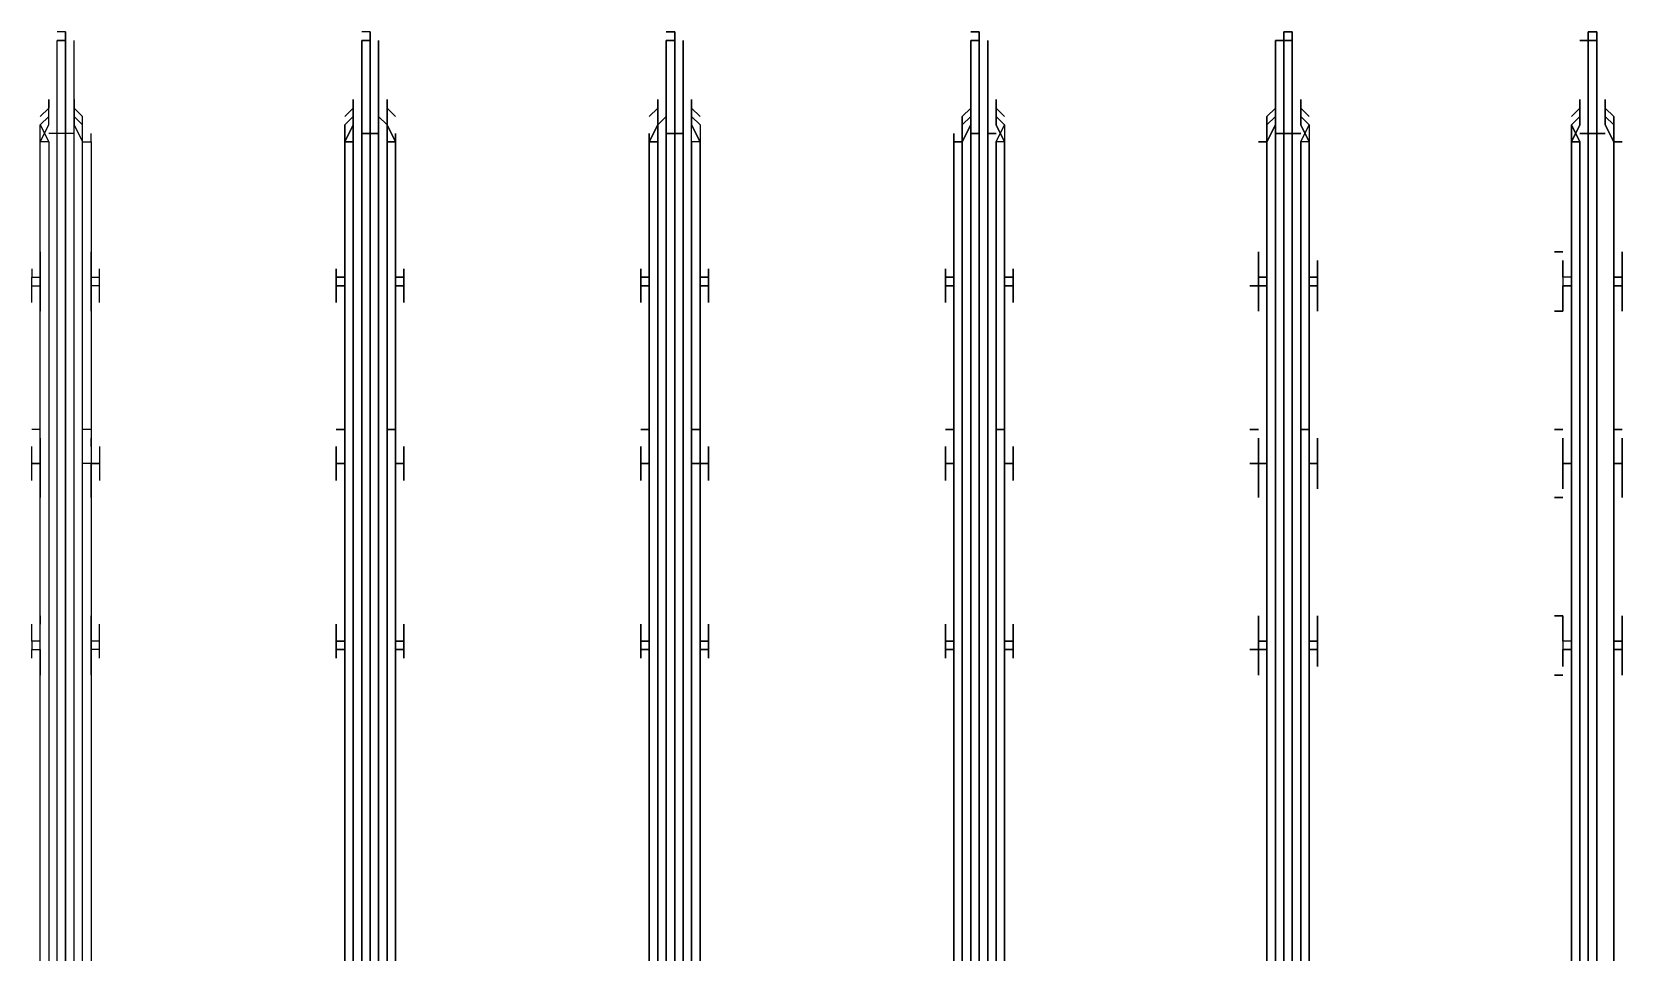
# Model space of a CAD drawing. Header units: metres. Extents: x 531759 to 532148, y 2675314 to 2675634.
# Drawn here: x 531961.7458 to 531962.0058, y 2675490.159 to 2675490.3094 of the extents above; entities that cross this region are included whole.
import ezdxf

# ---------------------------------------------------------------- set-up
doc = ezdxf.new("R2010")
doc.units = ezdxf.units.M
doc.layers.add('IDT', color=7, linetype='Continuous')

# ---------------------------------------------------------------- blocks, each defined once
blk = doc.blocks.new('IDT')
at = {"layer": 'IDT', "color": 0, "lineweight": 25}
for p, q in [((14.14286, 14.96743), (14.14286, 15.16384)), ((14.14286, 15.16384), (14.14286, 14.96743)), ((14.14286, 15.16384), (14.14286, 14.96743)), ((14.14286, 14.96743), (14.14286, 15.16384)), ((14.14562, 14.96605), (14.14562, 15.16384)), ((14.14562, 15.16384), (14.14562, 14.96605)), ((14.14562, 15.16384), (14.14562, 14.96605)), ((14.14562, 14.96605), (14.14562, 15.16384)), ((14.14701, 15.16384), (14.14701, 14.96605)), ((14.14701, 14.96605), (14.14701, 15.16384)), ((14.14701, 14.96605), (14.14701, 15.16384)), ((14.14701, 15.16384), (14.14701, 14.96605)), ((14.14839, 15.16384), (14.14839, 14.96743)), ((14.14839, 14.96743), (14.14839, 15.16384)), ((14.14977, 14.96743), (14.14977, 15.16384)), ((14.14977, 15.16384), (14.14977, 14.96743)), ((14.19265, 14.96743), (14.19265, 15.16384)), ((14.19265, 15.16384), (14.19265, 14.96743)), ((14.19403, 15.16384), (14.19403, 14.96743)), ((14.19403, 14.96743), (14.19403, 15.16384)), ((14.19542, 14.96605), (14.19542, 15.16384)), ((14.19542, 15.16384), (14.19542, 14.96605)), ((14.19542, 14.96605), (14.19542, 15.16384)), ((14.19542, 15.16384), (14.19542, 14.96605)), ((14.1968, 14.96605), (14.1968, 15.16384)), ((14.1968, 15.16384), (14.1968, 14.96605)), ((14.19818, 14.96605), (14.19818, 15.16384)), ((14.19818, 15.16384), (14.19818, 14.96605)), ((14.19957, 14.96743), (14.19957, 15.16384)), ((14.19957, 15.16384), (14.19957, 14.96743)), ((14.19957, 15.16384), (14.19957, 14.96743)), ((14.19957, 14.96743), (14.19957, 15.16384)), ((14.24244, 14.96743), (14.24244, 15.16384)), ((14.24244, 15.16384), (14.24244, 14.96743)), ((14.24383, 15.16384), (14.24383, 14.96743)), ((14.24383, 14.96743), (14.24383, 15.16384)), ((14.24521, 14.96605), (14.24521, 15.16384)), ((14.24521, 15.16384), (14.24521, 14.96605)), ((14.24659, 15.16384), (14.24659, 14.96605)), ((14.24659, 14.96605), (14.24659, 15.16384)), ((14.24659, 15.16384), (14.24659, 14.96605)), ((14.24659, 14.96605), (14.24659, 15.16384)), ((14.24798, 14.96605), (14.24798, 15.16384)), ((14.24798, 15.16384), (14.24798, 14.96605)), ((14.24936, 15.16384), (14.24936, 14.96743)), ((14.24936, 14.96743), (14.24936, 15.16384)), ((14.25074, 14.96743), (14.25074, 15.16384)), ((14.25074, 15.16384), (14.25074, 14.96743)), ((14.29224, 14.96743), (14.29224, 15.16384)), ((14.29224, 15.16384), (14.29224, 14.96743)), ((14.29362, 15.16384), (14.29362, 14.96743)), ((14.29362, 14.96743), (14.29362, 15.16384)), ((14.295, 14.96605), (14.295, 15.16384)), ((14.295, 15.16384), (14.295, 14.96605)), ((14.29639, 15.16384), (14.29639, 14.96605)), ((14.29639, 14.96605), (14.29639, 15.16384)), ((14.29639, 15.16384), (14.29639, 14.96605)), ((14.29639, 14.96605), (14.29639, 15.16384)), ((14.29777, 15.16384), (14.29777, 14.96605)), ((14.29777, 14.96605), (14.29777, 15.16384)), ((14.29915, 14.96743), (14.29915, 15.16384)), ((14.29915, 15.16384), (14.29915, 14.96743)), ((14.30054, 14.96743), (14.30054, 15.16384)), ((14.30054, 15.16384), (14.30054, 14.96743)), ((14.34203, 14.96743), (14.34203, 15.16107)), ((14.34203, 15.16107), (14.34203, 14.96743)), ((14.34341, 15.16107), (14.34341, 14.96743)), ((14.34341, 14.96743), (14.34341, 15.16107)), ((14.3448, 14.96605), (14.3448, 15.16107)), ((14.3448, 15.16107), (14.3448, 14.96605)), ((14.34618, 15.16107), (14.34618, 14.96605)), ((14.34618, 14.96605), (14.34618, 15.16107)), ((14.34618, 15.16107), (14.34618, 14.96605)), ((14.34618, 14.96605), (14.34618, 15.16107)), ((14.34756, 15.16107), (14.34756, 14.96605)), ((14.34756, 14.96605), (14.34756, 15.16107)), ((14.34895, 15.16107), (14.34895, 14.96743)), ((14.34895, 14.96743), (14.34895, 15.16107)), ((14.35033, 14.96743), (14.35033, 15.16107)), ((14.35033, 15.16107), (14.35033, 14.96743)), ((14.39182, 14.96743), (14.39182, 15.16107)), ((14.39321, 15.16107), (14.39321, 14.96743)), ((14.39459, 15.16107), (14.39459, 14.96605)), ((14.39597, 15.16107), (14.39597, 14.96605)), ((14.39597, 14.96605), (14.39597, 15.16107)), ((14.39736, 15.16107), (14.39736, 14.96605)), ((14.39874, 14.96743), (14.39874, 15.16107)), ((14.40012, 15.16107), (14.40012, 14.96743)), ((14.14147, 15.05042), (14.14147, 15.05457)), ((14.14147, 15.05457), (14.14147, 15.05042)), ((14.14977, 15.05042), (14.14977, 15.05457)), ((14.14977, 15.05457), (14.14977, 15.05042)), ((14.15254, 15.05457), (14.15115, 15.05457)), ((14.15115, 15.05457), (14.15254, 15.05457)), ((14.19265, 15.05042), (14.19265, 15.05457)), ((14.19265, 15.05457), (14.19265, 15.04904)), ((14.20095, 15.05042), (14.20095, 15.05457)), ((14.20095, 15.05457), (14.20095, 15.05042)), ((14.24244, 15.05042), (14.24244, 15.05457)), ((14.24244, 15.05457), (14.24244, 15.04904)), ((14.25074, 15.05042), (14.25074, 15.05457)), ((14.25074, 15.05457), (14.25074, 15.05042)), ((14.29224, 15.05042), (14.29224, 15.05457)), ((14.29224, 15.05457), (14.29224, 15.04904)), ((14.30054, 15.05042), (14.30054, 15.05457)), ((14.30054, 15.05457), (14.30054, 15.05042)), ((14.34203, 15.05042), (14.34203, 15.05457)), ((14.34203, 15.05457), (14.34203, 15.05042)), ((14.35033, 15.05042), (14.35033, 15.05457)), ((14.35033, 15.05457), (14.35033, 15.05042)), ((14.39182, 15.05457), (14.39182, 15.05042)), ((14.40012, 15.05042), (14.40012, 15.05457)), ((14.14147, 15.05181), (14.14147, 15.05319)), ((14.14147, 15.05319), (14.14147, 15.05181)), ((14.14147, 15.05042), (14.14147, 15.05181)), ((14.14147, 15.05181), (14.14147, 15.05042)), ((14.15115, 15.05319), (14.15115, 15.05181)), ((14.15115, 15.05181), (14.15115, 15.05319)), ((14.15115, 15.05181), (14.15115, 15.05042)), ((14.15115, 15.05042), (14.15115, 15.05181)), ((14.19127, 15.05181), (14.19127, 15.05319)), ((14.19127, 15.05319), (14.19127, 15.05181)), ((14.19127, 15.05042), (14.19127, 15.05181)), ((14.19127, 15.05181), (14.19127, 15.05042)), ((14.20095, 15.05319), (14.20095, 15.05181)), ((14.20095, 15.05181), (14.20095, 15.05319)), ((14.20095, 15.05181), (14.20095, 15.05042)), ((14.20095, 15.05042), (14.20095, 15.05181)), ((14.24106, 15.05042), (14.24106, 15.05181)), ((14.24106, 15.05181), (14.24106, 15.05042)), ((14.24244, 15.05181), (14.24244, 15.05319)), ((14.24244, 15.05319), (14.24244, 15.05181)), ((14.25074, 15.05319), (14.25074, 15.05181)), ((14.25074, 15.05181), (14.25074, 15.05319)), ((14.25212, 15.05042), (14.25212, 15.05181)), ((14.25212, 15.05181), (14.25212, 15.05042)), ((14.29085, 15.05042), (14.29085, 15.05181)), ((14.29085, 15.05181), (14.29085, 15.05042)), ((14.29224, 15.05181), (14.29224, 15.05319)), ((14.29224, 15.05319), (14.29224, 15.05181)), ((14.30054, 15.05319), (14.30054, 15.05181)), ((14.30054, 15.05181), (14.30054, 15.05319)), ((14.30192, 15.05042), (14.30192, 15.05181)), ((14.30192, 15.05181), (14.30192, 15.05042)), ((14.34065, 15.05042), (14.34065, 15.05181)), ((14.34065, 15.05181), (14.34065, 15.05042)), ((14.34203, 15.05181), (14.34203, 15.05319)), ((14.34203, 15.05319), (14.34203, 15.05181)), ((14.35033, 15.05319), (14.35033, 15.05181)), ((14.35033, 15.05181), (14.35033, 15.05319)), ((14.35171, 15.05042), (14.35171, 15.05181)), ((14.35171, 15.05181), (14.35171, 15.05042)), ((14.39044, 15.05181), (14.39044, 15.05042)), ((14.39182, 15.05319), (14.39182, 15.05181)), ((14.40012, 15.05181), (14.40012, 15.05319)), ((14.40151, 15.05181), (14.40151, 15.05042)), ((14.14286, 15.05042), (14.14147, 15.05042)), ((14.14147, 15.05042), (14.14286, 15.05042)), ((14.14147, 15.04904), (14.14147, 15.05042)), ((14.14147, 15.05042), (14.14147, 15.04904)), ((14.14147, 15.04627), (14.14147, 15.05042)), ((14.14147, 15.05042), (14.14147, 15.04904)), ((14.14147, 15.04904), (14.14147, 15.04627)), ((14.14147, 15.04489), (14.14147, 15.04904)), ((14.14147, 15.04904), (14.14286, 15.04904)), ((14.14286, 15.04904), (14.14147, 15.04904)), ((14.14147, 15.04904), (14.14147, 15.04489)), ((14.14147, 15.04904), (14.14286, 15.04904)), ((14.15115, 15.05042), (14.14977, 15.05042)), ((14.14977, 15.05042), (14.15115, 15.05042)), ((14.15115, 15.05042), (14.14977, 15.05042)), ((14.14977, 15.05042), (14.14977, 15.04904)), ((14.15115, 15.05042), (14.14977, 15.05042)), ((14.14977, 15.05042), (14.14977, 15.04904)), ((14.14977, 15.04904), (14.15115, 15.04904)), ((14.14977, 15.04904), (14.14977, 15.04489)), ((14.14977, 15.04489), (14.14977, 15.04904)), ((14.14977, 15.04904), (14.15115, 15.04904)), ((14.15115, 15.04904), (14.15115, 15.05042)), ((14.15115, 15.04904), (14.15115, 15.05042)), ((14.15115, 15.04904), (14.15115, 15.04627)), ((14.15115, 15.04627), (14.15115, 15.04904)), ((14.19265, 15.05042), (14.19127, 15.05042)), ((14.19127, 15.05042), (14.19265, 15.05042)), ((14.19127, 15.04904), (14.19127, 15.05042)), ((14.19127, 15.05042), (14.19127, 15.04904)), ((14.19127, 15.04904), (14.19265, 15.04904)), ((14.19265, 15.04904), (14.19127, 15.04904)), ((14.19127, 15.04904), (14.19127, 15.04627)), ((14.19127, 15.04627), (14.19127, 15.04904)), ((14.19265, 15.04904), (14.19265, 15.05042)), ((14.19265, 15.04489), (14.19265, 15.04904)), ((14.19265, 15.04904), (14.19265, 15.04489)), ((14.20095, 15.05042), (14.19957, 15.05042)), ((14.19957, 15.05042), (14.20095, 15.05042)), ((14.20095, 15.04904), (14.19957, 15.04904)), ((14.19957, 15.04904), (14.20095, 15.04904)), ((14.20095, 15.05042), (14.20095, 15.04904)), ((14.20095, 15.04904), (14.20095, 15.05042)), ((14.20095, 15.04904), (14.20095, 15.05042)), ((14.20095, 15.05042), (14.20233, 15.05042)), ((14.20233, 15.05042), (14.20095, 15.05042)), ((14.20095, 15.05042), (14.20095, 15.04904)), ((14.20095, 15.04904), (14.20095, 15.04489)), ((14.20095, 15.04627), (14.20095, 15.04904)), ((14.20095, 15.04489), (14.20095, 15.04904)), ((14.20095, 15.04904), (14.20095, 15.04627)), ((14.24244, 15.05042), (14.24106, 15.05042)), ((14.24106, 15.05042), (14.24244, 15.05042)), ((14.24106, 15.04904), (14.24106, 15.05042)), ((14.24106, 15.05042), (14.24106, 15.04904)), ((14.24106, 15.04904), (14.24244, 15.04904)), ((14.24244, 15.04904), (14.24106, 15.04904)), ((14.24106, 15.04904), (14.24106, 15.04627)), ((14.24106, 15.04627), (14.24106, 15.04904)), ((14.24244, 15.04904), (14.24244, 15.05042)), ((14.24244, 15.04904), (14.24244, 15.04489)), ((14.24244, 15.04489), (14.24244, 15.04904)), ((14.25212, 15.05042), (14.25074, 15.05042)), ((14.25074, 15.05042), (14.25212, 15.05042)), ((14.25212, 15.05042), (14.25074, 15.05042)), ((14.25074, 15.05042), (14.25074, 15.04904)), ((14.25074, 15.04904), (14.25074, 15.05042)), ((14.25074, 15.05042), (14.25212, 15.05042)), ((14.25212, 15.04904), (14.25074, 15.04904)), ((14.25074, 15.04904), (14.25074, 15.04489)), ((14.25074, 15.04489), (14.25074, 15.04904)), ((14.25074, 15.04904), (14.25212, 15.04904)), ((14.25212, 15.04904), (14.25212, 15.05042)), ((14.25212, 15.05042), (14.25212, 15.04904)), ((14.25212, 15.04904), (14.25212, 15.04627)), ((14.25212, 15.04627), (14.25212, 15.04904)), ((14.29224, 15.05042), (14.29085, 15.05042)), ((14.29085, 15.05042), (14.29224, 15.05042)), ((14.29085, 15.04904), (14.29085, 15.05042)), ((14.29085, 15.05042), (14.29085, 15.04904)), ((14.29085, 15.04627), (14.29085, 15.04904)), ((14.29085, 15.04904), (14.29085, 15.04627)), ((14.29224, 15.04904), (14.29085, 15.04904)), ((14.29085, 15.04904), (14.29224, 15.04904)), ((14.29224, 15.04489), (14.29224, 15.05042)), ((14.29224, 15.04904), (14.29224, 15.04489)), ((14.30192, 15.05042), (14.30054, 15.05042)), ((14.30054, 15.05042), (14.30192, 15.05042)), ((14.30192, 15.05042), (14.30054, 15.05042)), ((14.30054, 15.05042), (14.30054, 15.04904)), ((14.30054, 15.04489), (14.30054, 15.05042)), ((14.30054, 15.05042), (14.30192, 15.05042)), ((14.30192, 15.04904), (14.30054, 15.04904)), ((14.30054, 15.04904), (14.30192, 15.04904)), ((14.30054, 15.04904), (14.30054, 15.04489)), ((14.30192, 15.05042), (14.30192, 15.04904)), ((14.30192, 15.04904), (14.30192, 15.05042)), ((14.30192, 15.04627), (14.30192, 15.04904)), ((14.30192, 15.04904), (14.30192, 15.04627)), ((14.34203, 15.05042), (14.34065, 15.05042)), ((14.34065, 15.05042), (14.34203, 15.05042)), ((14.34065, 15.04904), (14.34065, 15.05042)), ((14.34065, 15.05042), (14.34065, 15.04904)), ((14.34065, 15.04627), (14.34065, 15.04904)), ((14.34065, 15.04904), (14.34065, 15.04627)), ((14.34203, 15.04904), (14.34065, 15.04904)), ((14.34065, 15.04904), (14.34203, 15.04904)), ((14.34203, 15.05042), (14.34203, 15.04904)), ((14.34203, 15.04904), (14.34203, 15.05042)), ((14.34203, 15.04904), (14.34203, 15.04489)), ((14.34203, 15.04489), (14.34203, 15.04904)), ((14.35033, 15.04904), (14.35033, 15.05042)), ((14.35033, 15.05042), (14.35033, 15.04904)), ((14.35171, 15.05042), (14.35033, 15.05042)), ((14.35033, 15.05042), (14.35171, 15.05042)), ((14.35033, 15.05042), (14.35171, 15.05042)), ((14.35033, 15.04489), (14.35033, 15.04904)), ((14.35033, 15.04904), (14.35033, 15.04489)), ((14.35171, 15.04904), (14.35033, 15.04904)), ((14.35033, 15.04904), (14.35171, 15.04904)), ((14.35171, 15.05042), (14.35171, 15.04904)), ((14.35171, 15.04904), (14.35171, 15.05042)), ((14.35171, 15.04627), (14.35171, 15.04904)), ((14.35171, 15.04904), (14.35171, 15.04627)), ((14.39044, 15.05042), (14.39182, 15.05042)), ((14.39044, 15.05042), (14.39044, 15.04904)), ((14.39044, 15.04904), (14.39182, 15.04904)), ((14.39044, 15.04904), (14.39044, 15.04627)), ((14.39182, 15.05042), (14.39182, 15.04489)), ((14.40151, 15.05042), (14.40012, 15.05042)), ((14.40151, 15.05042), (14.40012, 15.05042)), ((14.40012, 15.05042), (14.40012, 15.04904)), ((14.40012, 15.04904), (14.40151, 15.04904)), ((14.40012, 15.04904), (14.40012, 15.04489)), ((14.40151, 15.04904), (14.40151, 15.05042)), ((14.40151, 15.04904), (14.40151, 15.04627)), ((14.14147, 15.04627), (14.14147, 15.04489)), ((14.14147, 15.04489), (14.14147, 15.04627)), ((14.15115, 15.04627), (14.15115, 15.04489)), ((14.15115, 15.04489), (14.15115, 15.04627)), ((14.19127, 15.04627), (14.19127, 15.04489)), ((14.19127, 15.04489), (14.19127, 15.04627)), ((14.20095, 15.04489), (14.20095, 15.04627)), ((14.20095, 15.04627), (14.20095, 15.04489)), ((14.24244, 15.04489), (14.24244, 15.04627)), ((14.24244, 15.04627), (14.24244, 15.04489)), ((14.25074, 15.04627), (14.25074, 15.04489)), ((14.25074, 15.04489), (14.25074, 15.04627)), ((14.29224, 15.04489), (14.29224, 15.04627)), ((14.29224, 15.04627), (14.29224, 15.04489)), ((14.30054, 15.04489), (14.30054, 15.04627)), ((14.30054, 15.04627), (14.30054, 15.04489)), ((14.34203, 15.04489), (14.34203, 15.04627)), ((14.34203, 15.04627), (14.34203, 15.04489)), ((14.35033, 15.04627), (14.35033, 15.04489)), ((14.35033, 15.04489), (14.35033, 15.04627)), ((14.39182, 15.04489), (14.39182, 15.04627)), ((14.40012, 15.04489), (14.40012, 15.04627)), ((14.15115, 15.04489), (14.15254, 15.04489)), ((14.15254, 15.04489), (14.15115, 15.04489)), ((14.14147, 15.01999), (14.14147, 15.02553)), ((14.14147, 15.02553), (14.14147, 15.01999)), ((14.14977, 15.01999), (14.14977, 15.02553)), ((14.14977, 15.02553), (14.14977, 15.01999)), ((14.15254, 15.02553), (14.15115, 15.02553)), ((14.15115, 15.02553), (14.15254, 15.02553)), ((14.19265, 15.01999), (14.19265, 15.02553)), ((14.19265, 15.02553), (14.19265, 15.01999)), ((14.20095, 15.02553), (14.20095, 15.01999)), ((14.20095, 15.01999), (14.20095, 15.02553)), ((14.24244, 15.01999), (14.24244, 15.02553)), ((14.24244, 15.02553), (14.24244, 15.01999)), ((14.25074, 15.01999), (14.25074, 15.02553)), ((14.25074, 15.02553), (14.25074, 15.01999)), ((14.29224, 15.01999), (14.29224, 15.02553)), ((14.29224, 15.02553), (14.29224, 15.01999)), ((14.30054, 15.01999), (14.30054, 15.02553)), ((14.30054, 15.02553), (14.30054, 15.01999)), ((14.34203, 15.01584), (14.34203, 15.02553)), ((14.34203, 15.02553), (14.34203, 15.01999)), ((14.35033, 15.01999), (14.35033, 15.02553)), ((14.35033, 15.02553), (14.35033, 15.01999)), ((14.39182, 15.02553), (14.39182, 15.01999)), ((14.40012, 15.01999), (14.40012, 15.02553)), ((14.14147, 15.02276), (14.14147, 15.02414)), ((14.14147, 15.02414), (14.14147, 15.02276)), ((14.14147, 15.01999), (14.14147, 15.02276)), ((14.14147, 15.02276), (14.14147, 15.01999)), ((14.15115, 15.02414), (14.15115, 15.02276)), ((14.15115, 15.02276), (14.15115, 15.02414)), ((14.15115, 15.01999), (14.15115, 15.02276)), ((14.15115, 15.02276), (14.15115, 15.01999)), ((14.19127, 15.02276), (14.19127, 15.02414)), ((14.19127, 15.02414), (14.19127, 15.02276)), ((14.19127, 15.01999), (14.19127, 15.02276)), ((14.19127, 15.02276), (14.19127, 15.01999)), ((14.20095, 15.02276), (14.20095, 15.02414)), ((14.20095, 15.02414), (14.20095, 15.02276)), ((14.20095, 15.01999), (14.20095, 15.02276)), ((14.20095, 15.02276), (14.20095, 15.01999)), ((14.24106, 15.01999), (14.24106, 15.02276)), ((14.24106, 15.02276), (14.24106, 15.01999)), ((14.24244, 15.02276), (14.24244, 15.02414)), ((14.24244, 15.02414), (14.24244, 15.02276)), ((14.25074, 15.02414), (14.25074, 15.02276)), ((14.25074, 15.02276), (14.25074, 15.02414)), ((14.25212, 15.01999), (14.25212, 15.02276)), ((14.25212, 15.02276), (14.25212, 15.01999)), ((14.29085, 15.01999), (14.29085, 15.02276)), ((14.29085, 15.02276), (14.29085, 15.01999)), ((14.29224, 15.02276), (14.29224, 15.02414)), ((14.29224, 15.02414), (14.29224, 15.02276)), ((14.30054, 15.02414), (14.30054, 15.02276)), ((14.30054, 15.02276), (14.30054, 15.02414)), ((14.30192, 15.01999), (14.30192, 15.02276)), ((14.30192, 15.02276), (14.30192, 15.01999)), ((14.34065, 15.01999), (14.34065, 15.02276)), ((14.34065, 15.02276), (14.34065, 15.01999)), ((14.34203, 15.02276), (14.34203, 15.02414)), ((14.34203, 15.02414), (14.34203, 15.02276)), ((14.35033, 15.02414), (14.35033, 15.02276)), ((14.35033, 15.02276), (14.35033, 15.02414)), ((14.35171, 15.01999), (14.35171, 15.02276)), ((14.35171, 15.02276), (14.35171, 15.01999)), ((14.39044, 15.01999), (14.39044, 15.02276)), ((14.39182, 15.02414), (14.39182, 15.02276)), ((14.40012, 15.02276), (14.40012, 15.02414)), ((14.40151, 15.02276), (14.40151, 15.01999)), ((14.14286, 15.01999), (14.14147, 15.01999)), ((14.14147, 15.01999), (14.14286, 15.01999)), ((14.14286, 15.01999), (14.14147, 15.01999)), ((14.14147, 15.01999), (14.14147, 15.01723)), ((14.14147, 15.01584), (14.14147, 15.01999)), ((14.14147, 15.01999), (14.14286, 15.01999)), ((14.14286, 15.01999), (14.14147, 15.01999)), ((14.14147, 15.01999), (14.14147, 15.01723)), ((14.14147, 15.01584), (14.14147, 15.01999)), ((14.14977, 15.01999), (14.14977, 15.01584)), ((14.14977, 15.01584), (14.14977, 15.01999)), ((14.14977, 15.01999), (14.15115, 15.01999)), ((14.15115, 15.01999), (14.14977, 15.01999)), ((14.14977, 15.01999), (14.15115, 15.01999)), ((14.15115, 15.01999), (14.14977, 15.01999)), ((14.14977, 15.01999), (14.15115, 15.01999)), ((14.14977, 15.01999), (14.15115, 15.01999)), ((14.15115, 15.01999), (14.14977, 15.01999)), ((14.15115, 15.01999), (14.15115, 15.01723)), ((14.15115, 15.01723), (14.15115, 15.01999)), ((14.19265, 15.01999), (14.19127, 15.01999)), ((14.19127, 15.01999), (14.19265, 15.01999)), ((14.19265, 15.01999), (14.19127, 15.01999)), ((14.19127, 15.01999), (14.19265, 15.01999)), ((14.19127, 15.01723), (14.19127, 15.01999)), ((14.19127, 15.01999), (14.19265, 15.01999)), ((14.19265, 15.01999), (14.19127, 15.01999)), ((14.19127, 15.01999), (14.19127, 15.01723)), ((14.19265, 15.01584), (14.19265, 15.01999)), ((14.19265, 15.01999), (14.19265, 15.01584)), ((14.19957, 15.01999), (14.20095, 15.01999)), ((14.20095, 15.01999), (14.19957, 15.01999)), ((14.20095, 15.01999), (14.19957, 15.01999)), ((14.19957, 15.01999), (14.20095, 15.01999)), ((14.20095, 15.01999), (14.20095, 15.01723)), ((14.20095, 15.01584), (14.20095, 15.01999)), ((14.20233, 15.01999), (14.20095, 15.01999)), ((14.20095, 15.01999), (14.20233, 15.01999)), ((14.20233, 15.01999), (14.20095, 15.01999)), ((14.20095, 15.01999), (14.20095, 15.01584)), ((14.20095, 15.01723), (14.20095, 15.01999)), ((14.20095, 15.01999), (14.20233, 15.01999)), ((14.24106, 15.01723), (14.24106, 15.01999)), ((14.24106, 15.01999), (14.24244, 15.01999)), ((14.24244, 15.01999), (14.24106, 15.01999)), ((14.24106, 15.01999), (14.24244, 15.01999)), ((14.24244, 15.01999), (14.24106, 15.01999)), ((14.24106, 15.01999), (14.24106, 15.01723)), ((14.24244, 15.01584), (14.24244, 15.01999)), ((14.24244, 15.01999), (14.24244, 15.01584)), ((14.25074, 15.01999), (14.25074, 15.01584)), ((14.25074, 15.01584), (14.25074, 15.01999)), ((14.25074, 15.01999), (14.25212, 15.01999)), ((14.25212, 15.01999), (14.25074, 15.01999)), ((14.25074, 15.01999), (14.25212, 15.01999)), ((14.25212, 15.01999), (14.25074, 15.01999)), ((14.25074, 15.01999), (14.25212, 15.01999)), ((14.25074, 15.01999), (14.25212, 15.01999)), ((14.25212, 15.01999), (14.25074, 15.01999)), ((14.25212, 15.01999), (14.25212, 15.01723)), ((14.25212, 15.01723), (14.25212, 15.01999)), ((14.29224, 15.01999), (14.29085, 15.01999)), ((14.29085, 15.01999), (14.29224, 15.01999)), ((14.29224, 15.01999), (14.29085, 15.01999)), ((14.29085, 15.01999), (14.29085, 15.01723)), ((14.29085, 15.01723), (14.29085, 15.01999)), ((14.29085, 15.01999), (14.29224, 15.01999)), ((14.29362, 15.01999), (14.29224, 15.01999)), ((14.29224, 15.01999), (14.29362, 15.01999)), ((14.29224, 15.01999), (14.29224, 15.01584)), ((14.29224, 15.01584), (14.29224, 15.01999)), ((14.30192, 15.01999), (14.30054, 15.01999)), ((14.30054, 15.01999), (14.30192, 15.01999)), ((14.30192, 15.01999), (14.30054, 15.01999)), ((14.30054, 15.01999), (14.30192, 15.01999)), ((14.30192, 15.01999), (14.30054, 15.01999)), ((14.30054, 15.01999), (14.30054, 15.01584)), ((14.30054, 15.01584), (14.30054, 15.01999)), ((14.30054, 15.01999), (14.30192, 15.01999)), ((14.30054, 15.01999), (14.30192, 15.01999)), ((14.30192, 15.01999), (14.30054, 15.01999)), ((14.30192, 15.01999), (14.30192, 15.01723)), ((14.30192, 15.01723), (14.30192, 15.01999)), ((14.34065, 15.01723), (14.34065, 15.01999)), ((14.34065, 15.01999), (14.34203, 15.01999)), ((14.34203, 15.01999), (14.34065, 15.01999)), ((14.34065, 15.01999), (14.34203, 15.01999)), ((14.34203, 15.01999), (14.34065, 15.01999)), ((14.34065, 15.01999), (14.34065, 15.01723)), ((14.34203, 15.01999), (14.34203, 15.01584)), ((14.35033, 15.01584), (14.35033, 15.01999)), ((14.35033, 15.01999), (14.35171, 15.01999)), ((14.35171, 15.01999), (14.35033, 15.01999)), ((14.35033, 15.01999), (14.35171, 15.01999)), ((14.35171, 15.01999), (14.35033, 15.01999)), ((14.35033, 15.01999), (14.35033, 15.01584)), ((14.35033, 15.01999), (14.35171, 15.01999)), ((14.35171, 15.01999), (14.35033, 15.01999)), ((14.35171, 15.01999), (14.35171, 15.01723)), ((14.35171, 15.01723), (14.35171, 15.01999)), ((14.39182, 15.01999), (14.39044, 15.01999)), ((14.39044, 15.01723), (14.39044, 15.01999)), ((14.39044, 15.01999), (14.39182, 15.01999)), ((14.39182, 15.01999), (14.39321, 15.01999)), ((14.39182, 15.01584), (14.39182, 15.01999)), ((14.40012, 15.01584), (14.40012, 15.01999)), ((14.40012, 15.01999), (14.40151, 15.01999)), ((14.40151, 15.01999), (14.40012, 15.01999)), ((14.40151, 15.01999), (14.40012, 15.01999)), ((14.40012, 15.01999), (14.40151, 15.01999)), ((14.40151, 15.01999), (14.40151, 15.01723)), ((14.14147, 15.01723), (14.14147, 15.01584)), ((14.14147, 15.01723), (14.14147, 15.01584)), ((14.15115, 15.01723), (14.15115, 15.01584)), ((14.15115, 15.01584), (14.15115, 15.01723)), ((14.19127, 15.01584), (14.19127, 15.01723)), ((14.19127, 15.01723), (14.19127, 15.01584)), ((14.20095, 15.01723), (14.20095, 15.01584)), ((14.20095, 15.01584), (14.20095, 15.01723)), ((14.24244, 15.01584), (14.24244, 15.01723)), ((14.24244, 15.01723), (14.24244, 15.01584)), ((14.25074, 15.01584), (14.25074, 15.01723)), ((14.25074, 15.01723), (14.25074, 15.01584)), ((14.29224, 15.01584), (14.29224, 15.01723)), ((14.29224, 15.01723), (14.29224, 15.01584)), ((14.30054, 15.01584), (14.30054, 15.01723)), ((14.30054, 15.01723), (14.30054, 15.01584)), ((14.34203, 15.01584), (14.34203, 15.01723)), ((14.34203, 15.01723), (14.34203, 15.01584)), ((14.35033, 15.01584), (14.35033, 15.01723)), ((14.35033, 15.01723), (14.35033, 15.01584)), ((14.39182, 15.01723), (14.39182, 15.01584)), ((14.40012, 15.01723), (14.40012, 15.01584)), ((14.14286, 15.01446), (14.14147, 15.01446)), ((14.14147, 15.01446), (14.14286, 15.01446)), ((14.15254, 15.01446), (14.15115, 15.01446)), ((14.15115, 15.01446), (14.15254, 15.01446)), ((14.19403, 15.01446), (14.19265, 15.01446)), ((14.19265, 15.01446), (14.19403, 15.01446)), ((14.20233, 15.01446), (14.20095, 15.01446)), ((14.20095, 15.01446), (14.20233, 15.01446)), ((14.24383, 15.01446), (14.24244, 15.01446)), ((14.24244, 15.01446), (14.24383, 15.01446)), ((14.25212, 15.01446), (14.25074, 15.01446)), ((14.25074, 15.01446), (14.25212, 15.01446)), ((14.29362, 15.01446), (14.29224, 15.01446)), ((14.29224, 15.01446), (14.29362, 15.01446)), ((14.30192, 15.01446), (14.30054, 15.01446)), ((14.30054, 15.01446), (14.30192, 15.01446)), ((14.34341, 15.01446), (14.34203, 15.01446)), ((14.34203, 15.01446), (14.34341, 15.01446)), ((14.35171, 15.01446), (14.35033, 15.01446)), ((14.35033, 15.01446), (14.35171, 15.01446)), ((14.39182, 15.01446), (14.39321, 15.01446)), ((14.40012, 15.01446), (14.40151, 15.01446)), ((14.14147, 14.99371), (14.14147, 14.9951)), ((14.14147, 14.9951), (14.14147, 14.99095)), ((14.14147, 14.99095), (14.14147, 14.9951)), ((14.14147, 14.9951), (14.14147, 14.99371)), ((14.14147, 14.99095), (14.14147, 14.99371)), ((14.14147, 14.99371), (14.14147, 14.99095)), ((14.14977, 14.99095), (14.14977, 14.9951)), ((14.14977, 14.9951), (14.14977, 14.99095)), ((14.15115, 14.9951), (14.15115, 14.99371)), ((14.15115, 14.99371), (14.15115, 14.9951)), ((14.15115, 14.9951), (14.15254, 14.9951)), ((14.15254, 14.9951), (14.15115, 14.9951)), ((14.15115, 14.99095), (14.15115, 14.99371)), ((14.15115, 14.99371), (14.15115, 14.99095)), ((14.19127, 14.99371), (14.19127, 14.9951)), ((14.19127, 14.9951), (14.19127, 14.99371)), ((14.19127, 14.99095), (14.19127, 14.99371)), ((14.19127, 14.99371), (14.19127, 14.99095)), ((14.19265, 14.99095), (14.19265, 14.9951)), ((14.19265, 14.9951), (14.19265, 14.99095)), ((14.20095, 14.99371), (14.20095, 14.9951)), ((14.20095, 14.9951), (14.20095, 14.99371)), ((14.20095, 14.99095), (14.20095, 14.9951)), ((14.20095, 14.9951), (14.20095, 14.99095)), ((14.20095, 14.99095), (14.20095, 14.99371)), ((14.20095, 14.99371), (14.20095, 14.99095)), ((14.24106, 14.99095), (14.24106, 14.99371)), ((14.24106, 14.99371), (14.24106, 14.99095)), ((14.24244, 14.99095), (14.24244, 14.9951)), ((14.24244, 14.9951), (14.24244, 14.99371)), ((14.24244, 14.99371), (14.24244, 14.9951)), ((14.24244, 14.9951), (14.24244, 14.99095)), ((14.25074, 14.99095), (14.25074, 14.9951)), ((14.25074, 14.9951), (14.25074, 14.99371)), ((14.25074, 14.99371), (14.25074, 14.9951)), ((14.25074, 14.9951), (14.25074, 14.99095)), ((14.25212, 14.99095), (14.25212, 14.99371)), ((14.25212, 14.99371), (14.25212, 14.99095)), ((14.29085, 14.99095), (14.29085, 14.99371)), ((14.29085, 14.99371), (14.29085, 14.99095)), ((14.29224, 14.99095), (14.29224, 14.9951)), ((14.29224, 14.9951), (14.29224, 14.99371)), ((14.29224, 14.99371), (14.29224, 14.9951)), ((14.29224, 14.9951), (14.29224, 14.99095)), ((14.30054, 14.99095), (14.30054, 14.9951)), ((14.30054, 14.9951), (14.30054, 14.99371)), ((14.30054, 14.99371), (14.30054, 14.9951)), ((14.30054, 14.9951), (14.30054, 14.99095)), ((14.30192, 14.99095), (14.30192, 14.99371)), ((14.30192, 14.99371), (14.30192, 14.99095)), ((14.34065, 14.99095), (14.34065, 14.99371)), ((14.34065, 14.99371), (14.34065, 14.99095)), ((14.34203, 14.99371), (14.34203, 14.9951)), ((14.34203, 14.9951), (14.34203, 14.99095)), ((14.34203, 14.98541), (14.34203, 14.9951)), ((14.34203, 14.9951), (14.34203, 14.99371)), ((14.35033, 14.9951), (14.35033, 14.99371)), ((14.35033, 14.99371), (14.35033, 14.9951)), ((14.35033, 14.99095), (14.35033, 14.9951)), ((14.35033, 14.9951), (14.35033, 14.99095)), ((14.35171, 14.99095), (14.35171, 14.99371)), ((14.35171, 14.99371), (14.35171, 14.99095)), ((14.39044, 14.99371), (14.39044, 14.99095)), ((14.39182, 14.99371), (14.39182, 14.9951)), ((14.39182, 14.9951), (14.39182, 14.99095)), ((14.40012, 14.99095), (14.40012, 14.9951)), ((14.40012, 14.9951), (14.40012, 14.99371)), ((14.40151, 14.99371), (14.40151, 14.99095)), ((14.14147, 14.98956), (14.14147, 14.99095)), ((14.14147, 14.99095), (14.14286, 14.99095)), ((14.14286, 14.99095), (14.14147, 14.99095)), ((14.14147, 14.99095), (14.14147, 14.98956)), ((14.14147, 14.98956), (14.14147, 14.99095)), ((14.14147, 14.99095), (14.14147, 14.98956)), ((14.14977, 14.99095), (14.15115, 14.99095)), ((14.15115, 14.99095), (14.14977, 14.99095)), ((14.14977, 14.99095), (14.14977, 14.98541)), ((14.15115, 14.99095), (14.14977, 14.99095)), ((14.14977, 14.99095), (14.14977, 14.98956)), ((14.15115, 14.98956), (14.15115, 14.99095)), ((14.15115, 14.98956), (14.15115, 14.99095)), ((14.19127, 14.98956), (14.19127, 14.99095)), ((14.19127, 14.99095), (14.19127, 14.98956)), ((14.19265, 14.99095), (14.19127, 14.99095)), ((14.19127, 14.99095), (14.19265, 14.99095)), ((14.19265, 14.99095), (14.19265, 14.98956)), ((14.19265, 14.98956), (14.19265, 14.99095)), ((14.20095, 14.99095), (14.19957, 14.99095)), ((14.19957, 14.99095), (14.20095, 14.99095)), ((14.20095, 14.98956), (14.20095, 14.99095)), ((14.20095, 14.99095), (14.20233, 14.99095)), ((14.20233, 14.99095), (14.20095, 14.99095)), ((14.20095, 14.99095), (14.20095, 14.98956)), ((14.20095, 14.99095), (14.20095, 14.98956)), ((14.20095, 14.98956), (14.20095, 14.99095)), ((14.24106, 14.98956), (14.24106, 14.99095)), ((14.24106, 14.99095), (14.24106, 14.98956)), ((14.24244, 14.99095), (14.24106, 14.99095)), ((14.24106, 14.99095), (14.24244, 14.99095)), ((14.24244, 14.99095), (14.24244, 14.98956)), ((14.24244, 14.98956), (14.24244, 14.99095)), ((14.25074, 14.99095), (14.25074, 14.98541)), ((14.25074, 14.98956), (14.25074, 14.99095)), ((14.25074, 14.99095), (14.25212, 14.99095)), ((14.25212, 14.99095), (14.25074, 14.99095)), ((14.25074, 14.99095), (14.25212, 14.99095)), ((14.25212, 14.99095), (14.25212, 14.98956)), ((14.25212, 14.98956), (14.25212, 14.99095)), ((14.29224, 14.99095), (14.29085, 14.99095)), ((14.29085, 14.99095), (14.29224, 14.99095)), ((14.29085, 14.98956), (14.29085, 14.99095)), ((14.29085, 14.99095), (14.29085, 14.98956)), ((14.29224, 14.99095), (14.29224, 14.98956)), ((14.29224, 14.98956), (14.29224, 14.99095)), ((14.30192, 14.99095), (14.30054, 14.99095)), ((14.30054, 14.99095), (14.30054, 14.98956)), ((14.30054, 14.98541), (14.30054, 14.99095)), ((14.30054, 14.99095), (14.30192, 14.99095)), ((14.30192, 14.99095), (14.30054, 14.99095)), ((14.30192, 14.98956), (14.30192, 14.99095)), ((14.30192, 14.99095), (14.30192, 14.98956)), ((14.34203, 14.99095), (14.34065, 14.99095)), ((14.34065, 14.99095), (14.34203, 14.99095)), ((14.34065, 14.99095), (14.34065, 14.98956)), ((14.34065, 14.98956), (14.34065, 14.99095)), ((14.34203, 14.99095), (14.34203, 14.98956)), ((14.35171, 14.99095), (14.35033, 14.99095)), ((14.35033, 14.99095), (14.35171, 14.99095)), ((14.35171, 14.99095), (14.35033, 14.99095)), ((14.35033, 14.99095), (14.35033, 14.98541)), ((14.35033, 14.98541), (14.35033, 14.99095)), ((14.35033, 14.99095), (14.35171, 14.99095)), ((14.35171, 14.98956), (14.35171, 14.99095)), ((14.35171, 14.99095), (14.35171, 14.98956)), ((14.39044, 14.99095), (14.39182, 14.99095)), ((14.39044, 14.99095), (14.39044, 14.98956)), ((14.39182, 14.99095), (14.39182, 14.98956)), ((14.40012, 14.98956), (14.40012, 14.99095)), ((14.40151, 14.99095), (14.40012, 14.99095)), ((14.40151, 14.99095), (14.40151, 14.98956)), ((14.14147, 14.98818), (14.14147, 14.98956)), ((14.14147, 14.98956), (14.14147, 14.98818)), ((14.14147, 14.98541), (14.14147, 14.98956)), ((14.14147, 14.98956), (14.14286, 14.98956)), ((14.14286, 14.98956), (14.14147, 14.98956)), ((14.14147, 14.98956), (14.14147, 14.98541)), ((14.14147, 14.98956), (14.14286, 14.98956)), ((14.14977, 14.98541), (14.14977, 14.98956)), ((14.14977, 14.98956), (14.15115, 14.98956)), ((14.14977, 14.98956), (14.15115, 14.98956)), ((14.15115, 14.98956), (14.15115, 14.98818)), ((14.15115, 14.98818), (14.15115, 14.98956)), ((14.19265, 14.98956), (14.19127, 14.98956)), ((14.19127, 14.98956), (14.19265, 14.98956)), ((14.19127, 14.98818), (14.19127, 14.98956)), ((14.19127, 14.98956), (14.19127, 14.98818)), ((14.19265, 14.98541), (14.19265, 14.98956)), ((14.19265, 14.98956), (14.19265, 14.98541)), ((14.20095, 14.98956), (14.19957, 14.98956)), ((14.19957, 14.98956), (14.20095, 14.98956)), ((14.20095, 14.98818), (14.20095, 14.98956)), ((14.20095, 14.98956), (14.20095, 14.98541)), ((14.20095, 14.98541), (14.20095, 14.98956)), ((14.20095, 14.98956), (14.20095, 14.98818)), ((14.24244, 14.98956), (14.24106, 14.98956)), ((14.24106, 14.98956), (14.24244, 14.98956)), ((14.24106, 14.98818), (14.24106, 14.98956)), ((14.24106, 14.98956), (14.24106, 14.98818)), ((14.24244, 14.98541), (14.24244, 14.98956)), ((14.24244, 14.98956), (14.24244, 14.98541)), ((14.25074, 14.98541), (14.25074, 14.98956)), ((14.25212, 14.98956), (14.25074, 14.98956)), ((14.25074, 14.98956), (14.25212, 14.98956)), ((14.25212, 14.98956), (14.25212, 14.98818)), ((14.25212, 14.98818), (14.25212, 14.98956)), ((14.29224, 14.98956), (14.29085, 14.98956)), ((14.29085, 14.98956), (14.29085, 14.98818)), ((14.29085, 14.98818), (14.29085, 14.98956)), ((14.29085, 14.98956), (14.29224, 14.98956)), ((14.29224, 14.98956), (14.29224, 14.98541)), ((14.29224, 14.98541), (14.29224, 14.98956)), ((14.30192, 14.98956), (14.30054, 14.98956)), ((14.30054, 14.98956), (14.30192, 14.98956)), ((14.30054, 14.98956), (14.30054, 14.98541)), ((14.30192, 14.98818), (14.30192, 14.98956)), ((14.30192, 14.98956), (14.30192, 14.98818)), ((14.34065, 14.98956), (14.34203, 14.98956)), ((14.34203, 14.98956), (14.34065, 14.98956)), ((14.34065, 14.98818), (14.34065, 14.98956)), ((14.34065, 14.98956), (14.34065, 14.98818)), ((14.34203, 14.98956), (14.34203, 14.98541)), ((14.35033, 14.98956), (14.35171, 14.98956)), ((14.35171, 14.98956), (14.35033, 14.98956)), ((14.35171, 14.98956), (14.35171, 14.98818)), ((14.35171, 14.98818), (14.35171, 14.98956)), ((14.39182, 14.98956), (14.39044, 14.98956)), ((14.39044, 14.98956), (14.39044, 14.98818)), ((14.39182, 14.98956), (14.39182, 14.98541)), ((14.40012, 14.98541), (14.40012, 14.98956)), ((14.40151, 14.98956), (14.40012, 14.98956)), ((14.40151, 14.98818), (14.40151, 14.98956)), ((14.14147, 14.9868), (14.14147, 14.98818)), ((14.14147, 14.98818), (14.14147, 14.9868)), ((14.15115, 14.98818), (14.15115, 14.9868)), ((14.15115, 14.9868), (14.15115, 14.98818)), ((14.19127, 14.9868), (14.19127, 14.98818)), ((14.19127, 14.98818), (14.19127, 14.9868)), ((14.20095, 14.98818), (14.20095, 14.9868)), ((14.20095, 14.9868), (14.20095, 14.98818)), ((14.24244, 14.9868), (14.24244, 14.98818)), ((14.24244, 14.98818), (14.24244, 14.9868)), ((14.25074, 14.98818), (14.25074, 14.9868)), ((14.25074, 14.9868), (14.25074, 14.98818)), ((14.29224, 14.9868), (14.29224, 14.98818)), ((14.29224, 14.98818), (14.29224, 14.9868)), ((14.30054, 14.98818), (14.30054, 14.9868)), ((14.30054, 14.9868), (14.30054, 14.98818)), ((14.34203, 14.9868), (14.34203, 14.98818)), ((14.34203, 14.98818), (14.34203, 14.9868)), ((14.35033, 14.98818), (14.35033, 14.9868)), ((14.35033, 14.9868), (14.35033, 14.98818)), ((14.39182, 14.98818), (14.39182, 14.9868)), ((14.40012, 14.9868), (14.40012, 14.98818)), ((14.15254, 14.98541), (14.15115, 14.98541)), ((14.15115, 14.98541), (14.15254, 14.98541)), ((14.14286, 14.96743), (14.14147, 14.96743)), ((14.14147, 14.96743), (14.14286, 14.96743)), ((14.14286, 14.96328), (14.14286, 14.96743)), ((14.14286, 14.96743), (14.14286, 14.96328)), ((14.14286, 14.96743), (14.14424, 14.96467)), ((14.14424, 14.96467), (14.14286, 14.96743)), ((14.14286, 14.96743), (14.14286, 14.96605)), ((14.14286, 14.96605), (14.14286, 14.96743)), ((14.14286, 14.96605), (14.14286, 14.96467)), ((14.14286, 14.96467), (14.14286, 14.96605)), ((14.14562, 14.96605), (14.14424, 14.96605)), ((14.14424, 14.96605), (14.14562, 14.96605)), ((14.14562, 14.95084), (14.14562, 14.96605)), ((14.14562, 14.96605), (14.14562, 14.94945)), ((14.14701, 14.96605), (14.14562, 14.96605)), ((14.14562, 14.96605), (14.14701, 14.96605)), ((14.14562, 14.94945), (14.14562, 14.96605)), ((14.14562, 14.96605), (14.14562, 14.95084)), ((14.14701, 14.96605), (14.14839, 14.96605)), ((14.14839, 14.96605), (14.14701, 14.96605)), ((14.14701, 14.94945), (14.14701, 14.96605)), ((14.14701, 14.96605), (14.14701, 14.94945)), ((14.14701, 14.96605), (14.14701, 14.95084)), ((14.14701, 14.95084), (14.14701, 14.96605)), ((14.14839, 14.96743), (14.14977, 14.96467)), ((14.14977, 14.96467), (14.14839, 14.96743)), ((14.14839, 14.96743), (14.14977, 14.96743)), ((14.14977, 14.96743), (14.14839, 14.96467)), ((14.14839, 14.96467), (14.14977, 14.96743)), ((14.14977, 14.96743), (14.14839, 14.96743)), ((14.14977, 14.96605), (14.14977, 14.96743)), ((14.14977, 14.96743), (14.14977, 14.96605)), ((14.14977, 14.96467), (14.14977, 14.96605)), ((14.14977, 14.96605), (14.14977, 14.96467)), ((14.19265, 14.96743), (14.19403, 14.96467)), ((14.19403, 14.96467), (14.19265, 14.96743)), ((14.19265, 14.96605), (14.19265, 14.96743)), ((14.19265, 14.96743), (14.19403, 14.96743)), ((14.19403, 14.96743), (14.19265, 14.96467)), ((14.19265, 14.96605), (14.19265, 14.96743)), ((14.19265, 14.96743), (14.19403, 14.96743)), ((14.19403, 14.96743), (14.19265, 14.96467)), ((14.19265, 14.96467), (14.19265, 14.96605)), ((14.19265, 14.96467), (14.19265, 14.96605)), ((14.19542, 14.96605), (14.19403, 14.96605)), ((14.19403, 14.96605), (14.19542, 14.96605)), ((14.19542, 14.96605), (14.1968, 14.96605)), ((14.1968, 14.96605), (14.19542, 14.96605)), ((14.19542, 14.95084), (14.19542, 14.96605)), ((14.19542, 14.96605), (14.19542, 14.94945)), ((14.19542, 14.94945), (14.19542, 14.96605)), ((14.19542, 14.96605), (14.19542, 14.95084)), ((14.1968, 14.94945), (14.1968, 14.96605)), ((14.1968, 14.96605), (14.1968, 14.94945)), ((14.19818, 14.96605), (14.1968, 14.96605)), ((14.1968, 14.96605), (14.19818, 14.96605)), ((14.19957, 14.96743), (14.19818, 14.96467)), ((14.19818, 14.96467), (14.19957, 14.96743)), ((14.19818, 14.95084), (14.19818, 14.96605)), ((14.19818, 14.96605), (14.19818, 14.95084)), ((14.19957, 14.96328), (14.19957, 14.96743)), ((14.19957, 14.96743), (14.19957, 14.96328)), ((14.19957, 14.96743), (14.19957, 14.96605)), ((14.19957, 14.96605), (14.19957, 14.96743)), ((14.19957, 14.96743), (14.20095, 14.96743)), ((14.20095, 14.96743), (14.19957, 14.96743)), ((14.19957, 14.96605), (14.19957, 14.96467)), ((14.19957, 14.96467), (14.19957, 14.96605)), ((14.24244, 14.96743), (14.24383, 14.96467)), ((14.24383, 14.96467), (14.24244, 14.96743)), ((14.24244, 14.96605), (14.24244, 14.96743)), ((14.24244, 14.96743), (14.24383, 14.96743)), ((14.24383, 14.96743), (14.24244, 14.96467)), ((14.24244, 14.96605), (14.24244, 14.96743)), ((14.24244, 14.96743), (14.24383, 14.96743)), ((14.24383, 14.96743), (14.24244, 14.96467)), ((14.24244, 14.96467), (14.24244, 14.96605)), ((14.24244, 14.96467), (14.24244, 14.96605)), ((14.24521, 14.96605), (14.24383, 14.96605)), ((14.24383, 14.96605), (14.24521, 14.96605)), ((14.24521, 14.96605), (14.24521, 14.95084)), ((14.24521, 14.95084), (14.24521, 14.96605)), ((14.24798, 14.96605), (14.24659, 14.96605)), ((14.24659, 14.96605), (14.24659, 14.94945)), ((14.24659, 14.94945), (14.24659, 14.96605)), ((14.24659, 14.96605), (14.24798, 14.96605)), ((14.24659, 14.94945), (14.24659, 14.96605)), ((14.24659, 14.96605), (14.24798, 14.96605)), ((14.24798, 14.96605), (14.24659, 14.96605)), ((14.24659, 14.96605), (14.24659, 14.94945)), ((14.24936, 14.96743), (14.24798, 14.96467)), ((14.24798, 14.96467), (14.24936, 14.96743)), ((14.24798, 14.96605), (14.24798, 14.95084)), ((14.24798, 14.95084), (14.24798, 14.96605)), ((14.24936, 14.96743), (14.24936, 14.96328)), ((14.24936, 14.96328), (14.24936, 14.96743)), ((14.24936, 14.96743), (14.25074, 14.96743)), ((14.25074, 14.96743), (14.24936, 14.96743)), ((14.24936, 14.96605), (14.24936, 14.96467)), ((14.24936, 14.96467), (14.24936, 14.96605)), ((14.25074, 14.96743), (14.25074, 14.96605)), ((14.25074, 14.96605), (14.25074, 14.96743)), ((14.29224, 14.96743), (14.29362, 14.96467)), ((14.29362, 14.96467), (14.29224, 14.96743)), ((14.29224, 14.96605), (14.29224, 14.96743)), ((14.29224, 14.96743), (14.29362, 14.96743)), ((14.29224, 14.96605), (14.29224, 14.96743)), ((14.29224, 14.96743), (14.29362, 14.96743)), ((14.29224, 14.96467), (14.29224, 14.96605)), ((14.29224, 14.96467), (14.29224, 14.96605)), ((14.29362, 14.96743), (14.29362, 14.96328)), ((14.29362, 14.96743), (14.29362, 14.96328)), ((14.295, 14.95084), (14.295, 14.96605)), ((14.295, 14.96605), (14.295, 14.95084)), ((14.29639, 14.96605), (14.295, 14.96605)), ((14.295, 14.96605), (14.29639, 14.96605)), ((14.29639, 14.96605), (14.29777, 14.96605)), ((14.29777, 14.96605), (14.29639, 14.96605)), ((14.29639, 14.96605), (14.29777, 14.96605)), ((14.29777, 14.96605), (14.29639, 14.96605)), ((14.29639, 14.96605), (14.29639, 14.94945)), ((14.29639, 14.94945), (14.29639, 14.96605)), ((14.29639, 14.96605), (14.29639, 14.94945)), ((14.29639, 14.94945), (14.29639, 14.96605)), ((14.29777, 14.95084), (14.29777, 14.96605)), ((14.29777, 14.96605), (14.29777, 14.95084)), ((14.30054, 14.96743), (14.29915, 14.96743)), ((14.29915, 14.96743), (14.29915, 14.96328)), ((14.29915, 14.96328), (14.29915, 14.96743)), ((14.29915, 14.96743), (14.30054, 14.96743)), ((14.30054, 14.96743), (14.29915, 14.96467)), ((14.29915, 14.96467), (14.30054, 14.96743)), ((14.29915, 14.96605), (14.29915, 14.96467)), ((14.29915, 14.96467), (14.29915, 14.96605)), ((14.30054, 14.96605), (14.30054, 14.96743)), ((14.30054, 14.96743), (14.30054, 14.96605)), ((14.34203, 14.96743), (14.34341, 14.96467)), ((14.34341, 14.96467), (14.34203, 14.96743)), ((14.34341, 14.96743), (14.34203, 14.96743)), ((14.34203, 14.96743), (14.34203, 14.96605)), ((14.34203, 14.96605), (14.34203, 14.96743)), ((14.34203, 14.96743), (14.34341, 14.96743)), ((14.34341, 14.96743), (14.34341, 14.96328)), ((14.34341, 14.96328), (14.34341, 14.96743)), ((14.34341, 14.96467), (14.34341, 14.96605)), ((14.34341, 14.96605), (14.34341, 14.96467)), ((14.34618, 14.96605), (14.3448, 14.96605)), ((14.3448, 14.96605), (14.3448, 14.95084)), ((14.3448, 14.95084), (14.3448, 14.96605)), ((14.3448, 14.96605), (14.34618, 14.96605)), ((14.34618, 14.94945), (14.34618, 14.96605)), ((14.34618, 14.96605), (14.34618, 14.94945)), ((14.34618, 14.96605), (14.34756, 14.96605)), ((14.34756, 14.96605), (14.34618, 14.96605)), ((14.34618, 14.96605), (14.34756, 14.96605)), ((14.34756, 14.96605), (14.34618, 14.96605)), ((14.34618, 14.94945), (14.34618, 14.96605)), ((14.34618, 14.96605), (14.34618, 14.94945)), ((14.34756, 14.96605), (14.34756, 14.95084)), ((14.34756, 14.95084), (14.34756, 14.96605)), ((14.34895, 14.96743), (14.34895, 14.96328)), ((14.34895, 14.96328), (14.34895, 14.96743)), ((14.34895, 14.96743), (14.35033, 14.96743)), ((14.35033, 14.96743), (14.34895, 14.96467)), ((14.34895, 14.96467), (14.35033, 14.96743)), ((14.35033, 14.96743), (14.34895, 14.96743)), ((14.35033, 14.96605), (14.35033, 14.96743)), ((14.35033, 14.96743), (14.35033, 14.96605)), ((14.35033, 14.96467), (14.35033, 14.96605)), ((14.35033, 14.96605), (14.35033, 14.96467)), ((14.39321, 14.96743), (14.39182, 14.96743)), ((14.39182, 14.96743), (14.39182, 14.96605)), ((14.39321, 14.96743), (14.39321, 14.96328)), ((14.39459, 14.96467), (14.39321, 14.96743)), ((14.39321, 14.96605), (14.39321, 14.96467)), ((14.39459, 14.96605), (14.39597, 14.96605)), ((14.39459, 14.96605), (14.39459, 14.95084)), ((14.39597, 14.96605), (14.39736, 14.96605)), ((14.39597, 14.94945), (14.39597, 14.96605)), ((14.39597, 14.96605), (14.39597, 14.94945)), ((14.39736, 14.96605), (14.39874, 14.96605)), ((14.39736, 14.96605), (14.39736, 14.95084)), ((14.40012, 14.96467), (14.39874, 14.96743)), ((14.39874, 14.96743), (14.40012, 14.96743)), ((14.40012, 14.96743), (14.39874, 14.96467)), ((14.40012, 14.96743), (14.40012, 14.96605)), ((14.40012, 14.96605), (14.40012, 14.96467)), ((14.14286, 14.96467), (14.14424, 14.96328)), ((14.14424, 14.96328), (14.14286, 14.96467)), ((14.14286, 14.96328), (14.14424, 14.9619)), ((14.14424, 14.9619), (14.14286, 14.96328)), ((14.14424, 14.96467), (14.14424, 14.96052)), ((14.14424, 14.96052), (14.14424, 14.96467)), ((14.14977, 14.96467), (14.14839, 14.96328)), ((14.14839, 14.96328), (14.14977, 14.96467)), ((14.14977, 14.96467), (14.14839, 14.96328)), ((14.14839, 14.96328), (14.14977, 14.96467)), ((14.14839, 14.96467), (14.14839, 14.96052)), ((14.14839, 14.96052), (14.14839, 14.96467)), ((14.14839, 14.9619), (14.14977, 14.96328)), ((14.14977, 14.96328), (14.14839, 14.9619)), ((14.19265, 14.96467), (14.19403, 14.96328)), ((14.19403, 14.96328), (14.19265, 14.96467)), ((14.19265, 14.96467), (14.19403, 14.96328)), ((14.19403, 14.96328), (14.19265, 14.96467)), ((14.19403, 14.9619), (14.19265, 14.96328)), ((14.19265, 14.96328), (14.19403, 14.9619)), ((14.19403, 14.96467), (14.19403, 14.96052)), ((14.19403, 14.96052), (14.19403, 14.96467)), ((14.19957, 14.96467), (14.19818, 14.96328)), ((14.19818, 14.96328), (14.19957, 14.96467)), ((14.19818, 14.96467), (14.19818, 14.96052)), ((14.19818, 14.96052), (14.19818, 14.96467)), ((14.19818, 14.9619), (14.19957, 14.96328)), ((14.19957, 14.96328), (14.19818, 14.9619)), ((14.24244, 14.96467), (14.24383, 14.96328)), ((14.24383, 14.96328), (14.24244, 14.96467)), ((14.24244, 14.96467), (14.24383, 14.96328)), ((14.24383, 14.96328), (14.24244, 14.96467)), ((14.24383, 14.9619), (14.24244, 14.96328)), ((14.24244, 14.96328), (14.24383, 14.9619)), ((14.24383, 14.96467), (14.24383, 14.96052)), ((14.24383, 14.96052), (14.24383, 14.96467)), ((14.24936, 14.96467), (14.24798, 14.96328)), ((14.24798, 14.96328), (14.24936, 14.96467)), ((14.24798, 14.96467), (14.24798, 14.96052)), ((14.24798, 14.96052), (14.24798, 14.96467)), ((14.24936, 14.96328), (14.24798, 14.9619)), ((14.24798, 14.9619), (14.24936, 14.96328)), ((14.29362, 14.96328), (14.29224, 14.96467)), ((14.29362, 14.96328), (14.29224, 14.96467)), ((14.29362, 14.9619), (14.29224, 14.96328)), ((14.29224, 14.96328), (14.29362, 14.9619)), ((14.29362, 14.96467), (14.29362, 14.96052)), ((14.29362, 14.96052), (14.29362, 14.96467)), ((14.29915, 14.96467), (14.29777, 14.96328)), ((14.29777, 14.96328), (14.29915, 14.96467)), ((14.29915, 14.96467), (14.29915, 14.96052)), ((14.29915, 14.96052), (14.29915, 14.96467)), ((14.29915, 14.9619), (14.30054, 14.96328)), ((14.30054, 14.96328), (14.29915, 14.9619)), ((14.34341, 14.9619), (14.34203, 14.96328)), ((14.34203, 14.96328), (14.34341, 14.9619)), ((14.34341, 14.96467), (14.34341, 14.96052)), ((14.34341, 14.96052), (14.34341, 14.96467)), ((14.3448, 14.96328), (14.34341, 14.96467)), ((14.34341, 14.96467), (14.3448, 14.96328)), ((14.34895, 14.96328), (14.35033, 14.96467)), ((14.35033, 14.96467), (14.34895, 14.96328)), ((14.34895, 14.96467), (14.34895, 14.96052)), ((14.34895, 14.96052), (14.34895, 14.96467)), ((14.34895, 14.9619), (14.35033, 14.96328)), ((14.35033, 14.96328), (14.34895, 14.9619)), ((14.39321, 14.96467), (14.39459, 14.96328)), ((14.39321, 14.96328), (14.39459, 14.9619)), ((14.39459, 14.96052), (14.39459, 14.96467)), ((14.40012, 14.96467), (14.39874, 14.96328)), ((14.39874, 14.96328), (14.40012, 14.96467)), ((14.39874, 14.96467), (14.39874, 14.96052)), ((14.39874, 14.9619), (14.40012, 14.96328)), ((14.14424, 14.9619), (14.14424, 14.96052)), ((14.14424, 14.96052), (14.14424, 14.9619)), ((14.14839, 14.96052), (14.14839, 14.9619)), ((14.14839, 14.9619), (14.14839, 14.96052)), ((14.19403, 14.96052), (14.19403, 14.9619)), ((14.19403, 14.9619), (14.19403, 14.96052)), ((14.19818, 14.96052), (14.19818, 14.9619)), ((14.19818, 14.9619), (14.19818, 14.96052)), ((14.24383, 14.96052), (14.24383, 14.9619)), ((14.24383, 14.9619), (14.24383, 14.96052)), ((14.24798, 14.9619), (14.24798, 14.96052)), ((14.24798, 14.96052), (14.24798, 14.9619)), ((14.29362, 14.96052), (14.29362, 14.9619)), ((14.29362, 14.9619), (14.29362, 14.96052)), ((14.29915, 14.96052), (14.29915, 14.9619)), ((14.29915, 14.9619), (14.29915, 14.96052)), ((14.34341, 14.96052), (14.34341, 14.9619)), ((14.34341, 14.9619), (14.34341, 14.96052)), ((14.34895, 14.96052), (14.34895, 14.9619)), ((14.34895, 14.9619), (14.34895, 14.96052)), ((14.39459, 14.9619), (14.39459, 14.96052)), ((14.39874, 14.96052), (14.39874, 14.9619)), ((14.14701, 14.95084), (14.14562, 14.95084)), ((14.14562, 14.95084), (14.14701, 14.95084)), ((14.14562, 14.94945), (14.14701, 14.94945)), ((14.14701, 14.94945), (14.14562, 14.94945)), ((14.14701, 14.95084), (14.14839, 14.95084)), ((14.14839, 14.95084), (14.14701, 14.95084)), ((14.19542, 14.95084), (14.1968, 14.95084)), ((14.1968, 14.95084), (14.19542, 14.95084)), ((14.19542, 14.94945), (14.1968, 14.94945)), ((14.1968, 14.94945), (14.19542, 14.94945)), ((14.1968, 14.95084), (14.19818, 14.95084)), ((14.19818, 14.95084), (14.1968, 14.95084)), ((14.24798, 14.95084), (14.24659, 14.95084)), ((14.24659, 14.95084), (14.24798, 14.95084)), ((14.24798, 14.95084), (14.24659, 14.95084)), ((14.24659, 14.95084), (14.24798, 14.95084)), ((14.24798, 14.94945), (14.24659, 14.94945)), ((14.24659, 14.94945), (14.24798, 14.94945)), ((14.29777, 14.95084), (14.29639, 14.95084)), ((14.29639, 14.95084), (14.29777, 14.95084)), ((14.29777, 14.95084), (14.29639, 14.95084)), ((14.29639, 14.95084), (14.29777, 14.95084)), ((14.29639, 14.94945), (14.29777, 14.94945)), ((14.29777, 14.94945), (14.29639, 14.94945)), ((14.34756, 14.95084), (14.34618, 14.95084)), ((14.34618, 14.95084), (14.34756, 14.95084)), ((14.34756, 14.95084), (14.34618, 14.95084)), ((14.34618, 14.95084), (14.34756, 14.95084)), ((14.34618, 14.94945), (14.34756, 14.94945)), ((14.39736, 14.95084), (14.39597, 14.95084)), ((14.39597, 14.95084), (14.39736, 14.95084)), ((14.39597, 14.94945), (14.39736, 14.94945))]:
    blk.add_line(p, q, dxfattribs=at)

msp = doc.modelspace()

# ---------------------------------------------------------------- block references
at = {"layer": 'IDT', "color": 8, "rotation": 180}
msp.add_blockref('IDT', (531976.14728, 2675505.25885), dxfattribs=at)

doc.saveas('drawing.dxf')
